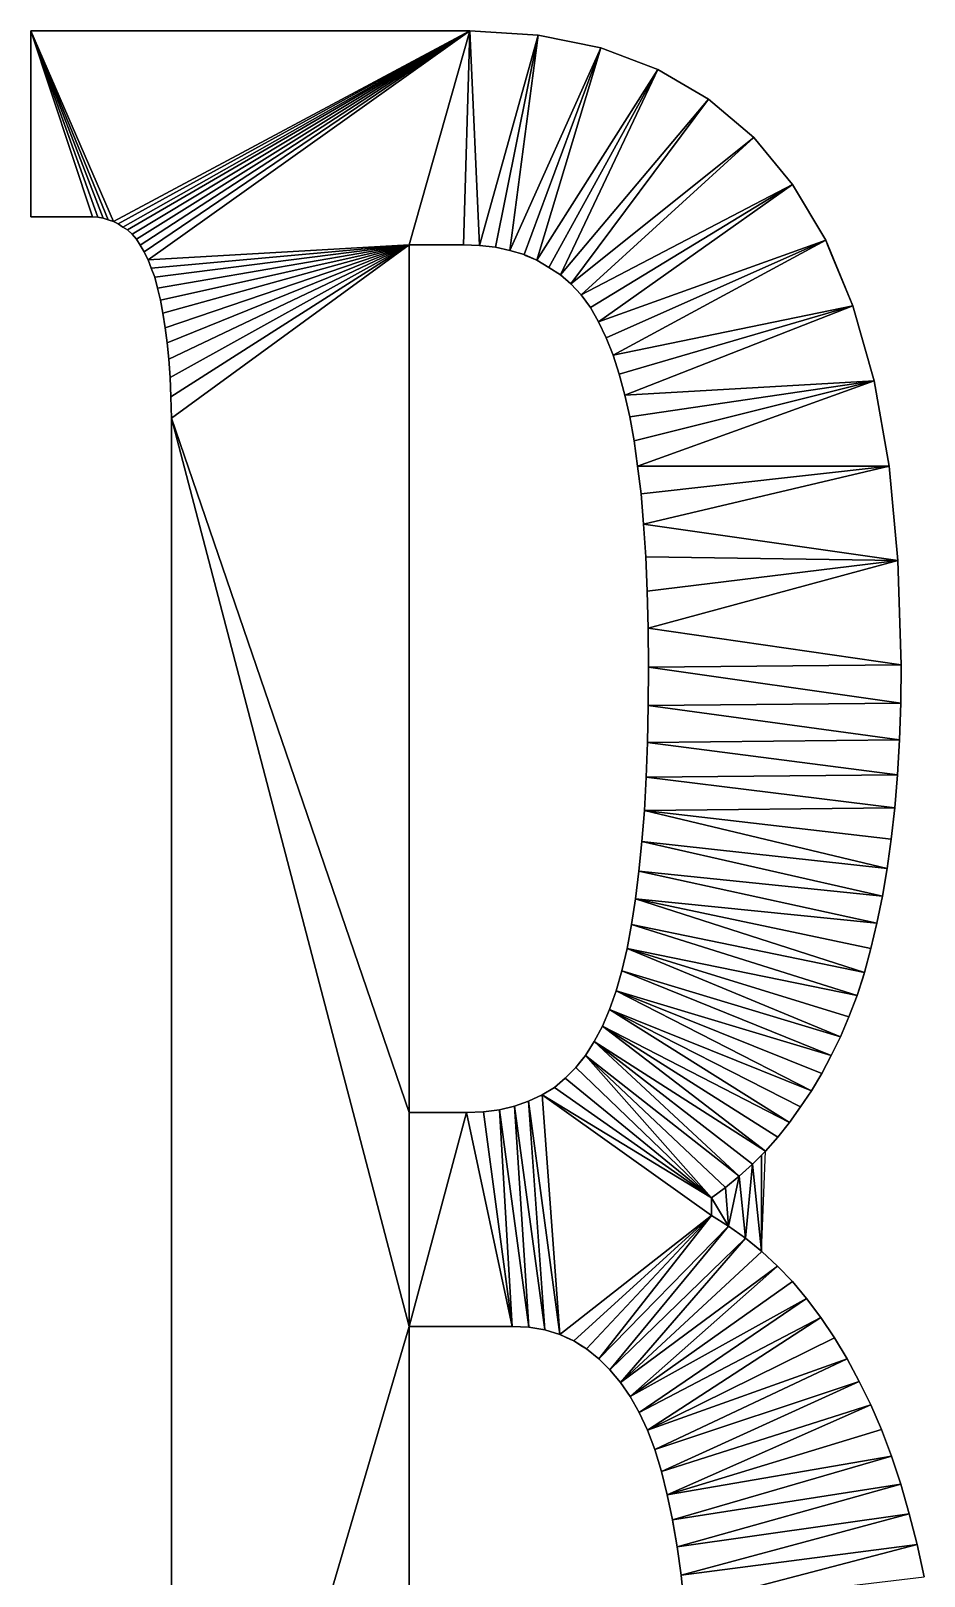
# Model space of a CAD drawing. Header units: inches. Extents: x 62 to 1153, y 3 to 780.
# Drawn here: x 93.18 to 95.712, y 16.229 to 20.607 of the extents above; entities that cross this region are included whole.
import ezdxf

# ---------------------------------------------------------------- set-up
doc = ezdxf.new("R2010")
doc.units = ezdxf.units.IN
doc.header["$MEASUREMENT"] = 0
doc.layers.add('Base', color=3, linetype='Continuous')

msp = doc.modelspace()

# ---------------------------------------------------------------- linework, layer by layer
at = {"layer": 'Base'}
for points in [[(93.399, 20.0725, -43), (93.414, 20.0675, -43), (93.18, 20.6075, -43)], [(93.385, 20.0765, -43), (93.399, 20.0725, -43), (93.18, 20.6075, -43)], [(93.37, 20.0795, -43), (93.385, 20.0765, -43), (93.18, 20.6075, -43)], [(93.18, 20.0805, -43), (93.355, 20.0805, -43), (93.18, 20.6075, -43)], [(93.355, 20.0805, -43), (93.37, 20.0795, -43), (93.18, 20.6075, -43)], [(93.18, 20.6075, -43), (93.414, 20.0675, -43), (94.424, 20.6075, -43)], [(93.18, 20.6075, -44), (93.18, 20.6075, -43), (94.424, 20.6075, -44)], [(93.18, 20.6075, -44), (93.18, 20.0805, -44), (93.18, 20.0805, -43)], [(93.18, 20.6075, -44), (93.18, 20.0805, -43), (93.18, 20.6075, -43)], [(93.18, 20.6075, -43), (94.424, 20.6075, -43), (94.424, 20.6075, -44)], [(93.427, 20.0605, -43), (94.424, 20.6075, -43), (93.414, 20.0675, -43)], [(93.441, 20.0515, -43), (94.424, 20.6075, -43), (93.427, 20.0605, -43)], [(93.454, 20.0435, -43), (94.424, 20.6075, -43), (93.441, 20.0515, -43)], [(93.454, 20.0435, -43), (93.467, 20.0315, -43), (94.424, 20.6075, -43)], [(93.467, 20.0315, -43), (93.479, 20.0175, -43), (94.424, 20.6075, -43)], [(93.479, 20.0175, -43), (93.49, 20.0005, -43), (94.424, 20.6075, -43)], [(93.501, 19.9815, -43), (94.424, 20.6075, -43), (93.49, 20.0005, -43)], [(93.512, 19.9585, -43), (94.424, 20.6075, -43), (93.501, 19.9815, -43)], [(94.424, 20.6075, -43), (93.512, 19.9585, -43), (94.252, 20.0015, -43)], [(94.252, 20.0015, -43), (94.406, 20.0015, -43), (94.424, 20.6075, -43)], [(94.406, 20.0015, -43), (94.452, 19.9995, -43), (94.424, 20.6075, -43)], [(94.618, 20.5955, -43), (94.424, 20.6075, -43), (94.452, 19.9995, -43)], [(94.424, 20.6075, -44), (94.424, 20.6075, -43), (94.618, 20.5955, -43)], [(94.424, 20.6075, -44), (94.618, 20.5955, -43), (94.618, 20.5955, -44)], [(94.452, 19.9995, -43), (94.497, 19.9945, -43), (94.618, 20.5955, -43)], [(94.497, 19.9945, -43), (94.538, 19.9855, -43), (94.618, 20.5955, -43)], [(94.796, 20.5595, -43), (94.618, 20.5955, -43), (94.538, 19.9855, -43)], [(94.618, 20.5955, -44), (94.618, 20.5955, -43), (94.796, 20.5595, -43)], [(94.618, 20.5955, -44), (94.796, 20.5595, -43), (94.796, 20.5595, -44)], [(94.538, 19.9855, -43), (94.578, 19.9735, -43), (94.796, 20.5595, -43)], [(94.578, 19.9735, -43), (94.614, 19.9575, -43), (94.796, 20.5595, -43)], [(94.957, 20.4985, -43), (94.796, 20.5595, -43), (94.614, 19.9575, -43)], [(94.796, 20.5595, -44), (94.796, 20.5595, -43), (94.957, 20.4985, -43)], [(94.796, 20.5595, -44), (94.957, 20.4985, -43), (94.957, 20.4985, -44)], [(94.614, 19.9575, -43), (94.648, 19.9375, -43), (94.957, 20.4985, -43)], [(94.648, 19.9375, -43), (94.681, 19.9165, -43), (94.957, 20.4985, -43)], [(95.101, 20.4145, -43), (94.957, 20.4985, -43), (94.681, 19.9165, -43)], [(95.101, 20.4145, -44), (94.957, 20.4985, -44), (94.957, 20.4985, -43)], [(95.101, 20.4145, -44), (94.957, 20.4985, -43), (95.101, 20.4145, -43)], [(94.681, 19.9165, -43), (94.711, 19.8905, -43), (95.101, 20.4145, -43)], [(95.229, 20.3055, -43), (95.101, 20.4145, -43), (94.711, 19.8905, -43)], [(95.229, 20.3055, -44), (95.101, 20.4145, -44), (95.101, 20.4145, -43)], [(95.229, 20.3055, -44), (95.101, 20.4145, -43), (95.229, 20.3055, -43)], [(94.711, 19.8905, -43), (94.74, 19.8595, -43), (95.229, 20.3055, -43)], [(95.339, 20.1725, -43), (95.229, 20.3055, -43), (94.74, 19.8595, -43)], [(95.339, 20.1725, -44), (95.229, 20.3055, -44), (95.229, 20.3055, -43)], [(95.339, 20.1725, -44), (95.229, 20.3055, -43), (95.339, 20.1725, -43)], [(94.74, 19.8595, -43), (94.766, 19.8235, -43), (95.339, 20.1725, -43)], [(94.766, 19.8235, -43), (94.789, 19.7835, -43), (95.339, 20.1725, -43)], [(95.433, 20.0145, -43), (95.339, 20.1725, -43), (94.789, 19.7835, -43)], [(95.433, 20.0145, -44), (95.339, 20.1725, -44), (95.339, 20.1725, -43)], [(95.433, 20.0145, -44), (95.339, 20.1725, -43), (95.433, 20.0145, -43)], [(93.18, 20.0805, -44), (93.355, 20.0805, -44), (93.355, 20.0805, -43)], [(93.18, 20.0805, -44), (93.355, 20.0805, -43), (93.18, 20.0805, -43)], [(93.355, 20.0805, -44), (93.37, 20.0795, -44), (93.37, 20.0795, -43)], [(93.355, 20.0805, -44), (93.37, 20.0795, -43), (93.355, 20.0805, -43)], [(93.37, 20.0795, -44), (93.385, 20.0765, -44), (93.385, 20.0765, -43)], [(93.37, 20.0795, -44), (93.385, 20.0765, -43), (93.37, 20.0795, -43)], [(93.385, 20.0765, -44), (93.399, 20.0725, -44), (93.399, 20.0725, -43)], [(93.385, 20.0765, -44), (93.399, 20.0725, -43), (93.385, 20.0765, -43)], [(93.399, 20.0725, -44), (93.414, 20.0675, -44), (93.414, 20.0675, -43)], [(93.399, 20.0725, -44), (93.414, 20.0675, -43), (93.399, 20.0725, -43)], [(93.414, 20.0675, -44), (93.427, 20.0605, -44), (93.427, 20.0605, -43)], [(93.414, 20.0675, -44), (93.427, 20.0605, -43), (93.414, 20.0675, -43)], [(93.427, 20.0605, -44), (93.441, 20.0515, -44), (93.441, 20.0515, -43)], [(93.427, 20.0605, -44), (93.441, 20.0515, -43), (93.427, 20.0605, -43)], [(93.441, 20.0515, -44), (93.454, 20.0435, -44), (93.454, 20.0435, -43)], [(93.441, 20.0515, -44), (93.454, 20.0435, -43), (93.441, 20.0515, -43)], [(93.467, 20.0315, -43), (93.454, 20.0435, -43), (93.4553, 20.0423, -44)], [(93.454, 20.0435, -44), (93.4553, 20.0423, -44), (93.454, 20.0435, -43)], [(93.4553, 20.0423, -44), (93.467, 20.0315, -44), (93.467, 20.0315, -43)], [(93.467, 20.0315, -44), (93.479, 20.0175, -44), (93.479, 20.0175, -43)], [(93.467, 20.0315, -44), (93.479, 20.0175, -43), (93.467, 20.0315, -43)], [(93.479, 20.0175, -44), (93.49, 20.0005, -44), (93.49, 20.0005, -43)], [(93.479, 20.0175, -44), (93.49, 20.0005, -43), (93.479, 20.0175, -43)], [(94.789, 19.7835, -43), (94.811, 19.7375, -43), (95.433, 20.0145, -43)], [(94.811, 19.7375, -43), (94.831, 19.6885, -43), (95.433, 20.0145, -43)], [(95.51, 19.8285, -43), (95.433, 20.0145, -43), (94.831, 19.6885, -43)], [(95.4508, 19.9715, -44), (95.4384, 20.0015, -44), (95.433, 20.0145, -43)], [(95.4508, 19.9715, -44), (95.433, 20.0145, -43), (95.51, 19.8285, -43)], [(95.433, 20.0145, -43), (95.4384, 20.0015, -44), (95.433, 20.0145, -44)], [(93.49, 20.0005, -44), (93.501, 19.9815, -44), (93.501, 19.9815, -43)], [(93.49, 20.0005, -44), (93.501, 19.9815, -43), (93.49, 20.0005, -43)], [(93.512, 19.9585, -43), (93.501, 19.9815, -43), (93.5058, 19.9715, -44)], [(93.501, 19.9815, -44), (93.5058, 19.9715, -44), (93.501, 19.9815, -43)], [(93.5058, 19.9715, -44), (93.512, 19.9585, -44), (93.512, 19.9585, -43)], [(93.521, 19.9355, -43), (94.252, 20.0015, -43), (93.512, 19.9585, -43)], [(93.531, 19.9095, -43), (94.252, 20.0015, -43), (93.521, 19.9355, -43)], [(93.539, 19.8785, -43), (94.252, 20.0015, -43), (93.531, 19.9095, -43)], [(93.547, 19.8445, -43), (94.252, 20.0015, -43), (93.539, 19.8785, -43)], [(93.547, 19.8445, -43), (93.554, 19.8075, -43), (94.252, 20.0015, -43)], [(93.561, 19.7665, -43), (94.252, 20.0015, -43), (93.554, 19.8075, -43)], [(93.561, 19.7665, -43), (93.566, 19.7235, -43), (94.252, 20.0015, -43)], [(93.566, 19.7235, -43), (93.571, 19.6775, -43), (94.252, 20.0015, -43)], [(93.571, 19.6775, -43), (93.575, 19.6255, -43), (94.252, 20.0015, -43)], [(93.577, 19.5705, -43), (94.252, 20.0015, -43), (93.575, 19.6255, -43)], [(94.252, 20.0015, -43), (93.577, 19.5705, -43), (93.579, 19.5105, -43)], [(94.252, 17.5425, -43), (94.252, 20.0015, -43), (93.579, 19.5105, -43)], [(94.252, 20.0015, -43), (94.252, 17.5425, -44), (94.252, 20.0015, -44)], [(94.252, 20.0015, -43), (94.252, 17.5425, -43), (94.252, 17.5425, -44)], [(94.252, 20.0015, -43), (94.252, 20.0015, -44), (94.406, 20.0015, -44)], [(94.252, 20.0015, -43), (94.406, 20.0015, -44), (94.406, 20.0015, -43)], [(94.406, 20.0015, -44), (94.452, 19.9995, -44), (94.452, 19.9995, -43)], [(94.406, 20.0015, -44), (94.452, 19.9995, -43), (94.406, 20.0015, -43)], [(94.452, 19.9995, -44), (94.497, 19.9945, -44), (94.497, 19.9945, -43)], [(94.452, 19.9995, -44), (94.497, 19.9945, -43), (94.452, 19.9995, -43)], [(94.497, 19.9945, -44), (94.538, 19.9855, -44), (94.538, 19.9855, -43)], [(94.497, 19.9945, -44), (94.538, 19.9855, -43), (94.497, 19.9945, -43)], [(94.538, 19.9855, -44), (94.578, 19.9735, -44), (94.578, 19.9735, -43)], [(94.538, 19.9855, -44), (94.578, 19.9735, -43), (94.538, 19.9855, -43)], [(94.614, 19.9575, -43), (94.578, 19.9735, -43), (94.5825, 19.9715, -44)], [(94.578, 19.9735, -44), (94.5825, 19.9715, -44), (94.578, 19.9735, -43)], [(94.5825, 19.9715, -44), (94.614, 19.9575, -44), (94.614, 19.9575, -43)], [(95.51, 19.8285, -43), (95.51, 19.8285, -44), (95.4508, 19.9715, -44)], [(93.512, 19.9585, -44), (93.521, 19.9355, -44), (93.521, 19.9355, -43)], [(93.512, 19.9585, -44), (93.521, 19.9355, -43), (93.512, 19.9585, -43)], [(93.521, 19.9355, -44), (93.531, 19.9095, -44), (93.531, 19.9095, -43)], [(93.521, 19.9355, -44), (93.531, 19.9095, -43), (93.521, 19.9355, -43)], [(94.614, 19.9575, -44), (94.648, 19.9375, -44), (94.648, 19.9375, -43)], [(94.614, 19.9575, -44), (94.648, 19.9375, -43), (94.614, 19.9575, -43)], [(94.648, 19.9375, -44), (94.681, 19.9165, -44), (94.681, 19.9165, -43)], [(94.648, 19.9375, -44), (94.681, 19.9165, -43), (94.648, 19.9375, -43)], [(93.531, 19.9095, -44), (93.539, 19.8785, -44), (93.539, 19.8785, -43)], [(93.531, 19.9095, -44), (93.539, 19.8785, -43), (93.531, 19.9095, -43)], [(93.539, 19.8785, -44), (93.547, 19.8445, -44), (93.547, 19.8445, -43)], [(93.539, 19.8785, -44), (93.547, 19.8445, -43), (93.539, 19.8785, -43)], [(94.681, 19.9165, -44), (94.711, 19.8905, -44), (94.711, 19.8905, -43)], [(94.681, 19.9165, -44), (94.711, 19.8905, -43), (94.681, 19.9165, -43)], [(94.711, 19.8905, -44), (94.739, 19.8605, -44), (94.711, 19.8905, -43)], [(94.739, 19.8605, -44), (94.74, 19.8595, -43), (94.711, 19.8905, -43)], [(93.547, 19.8445, -44), (93.554, 19.8075, -44), (93.554, 19.8075, -43)], [(93.547, 19.8445, -44), (93.554, 19.8075, -43), (93.547, 19.8445, -43)], [(94.739, 19.8605, -44), (94.74, 19.8595, -44), (94.74, 19.8595, -43)], [(94.74, 19.8595, -44), (94.766, 19.8235, -44), (94.766, 19.8235, -43)], [(94.74, 19.8595, -44), (94.766, 19.8235, -43), (94.74, 19.8595, -43)], [(93.554, 19.8075, -44), (93.561, 19.7665, -44), (93.561, 19.7665, -43)], [(93.554, 19.8075, -44), (93.561, 19.7665, -43), (93.554, 19.8075, -43)], [(94.766, 19.8235, -44), (94.789, 19.7835, -44), (94.789, 19.7835, -43)], [(94.766, 19.8235, -44), (94.789, 19.7835, -43), (94.766, 19.8235, -43)], [(94.831, 19.6885, -43), (94.848, 19.6345, -43), (95.51, 19.8285, -43)], [(94.848, 19.6345, -43), (94.864, 19.5755, -43), (95.51, 19.8285, -43)], [(95.57, 19.6155, -43), (95.51, 19.8285, -43), (94.864, 19.5755, -43)], [(95.51, 19.8285, -44), (95.51, 19.8285, -43), (95.57, 19.6155, -43)], [(95.51, 19.8285, -44), (95.57, 19.6155, -43), (95.57, 19.6155, -44)], [(93.561, 19.7665, -44), (93.566, 19.7235, -44), (93.566, 19.7235, -43)], [(93.561, 19.7665, -44), (93.566, 19.7235, -43), (93.561, 19.7665, -43)], [(94.789, 19.7835, -44), (94.811, 19.7375, -44), (94.811, 19.7375, -43)], [(94.789, 19.7835, -44), (94.811, 19.7375, -43), (94.789, 19.7835, -43)], [(93.566, 19.7235, -44), (93.571, 19.6775, -44), (93.571, 19.6775, -43)], [(93.566, 19.7235, -44), (93.571, 19.6775, -43), (93.566, 19.7235, -43)], [(94.811, 19.7375, -44), (94.831, 19.6885, -44), (94.831, 19.6885, -43)], [(94.811, 19.7375, -44), (94.831, 19.6885, -43), (94.811, 19.7375, -43)], [(93.571, 19.6775, -44), (93.575, 19.6255, -44), (93.575, 19.6255, -43)], [(93.571, 19.6775, -44), (93.575, 19.6255, -43), (93.571, 19.6775, -43)], [(94.831, 19.6885, -44), (94.848, 19.6345, -44), (94.848, 19.6345, -43)], [(94.831, 19.6885, -44), (94.848, 19.6345, -43), (94.831, 19.6885, -43)], [(93.575, 19.6255, -44), (93.577, 19.5705, -44), (93.577, 19.5705, -43)], [(93.575, 19.6255, -44), (93.577, 19.5705, -43), (93.575, 19.6255, -43)], [(94.848, 19.6345, -44), (94.864, 19.5755, -44), (94.864, 19.5755, -43)], [(94.848, 19.6345, -44), (94.864, 19.5755, -43), (94.848, 19.6345, -43)], [(94.864, 19.5755, -43), (94.878, 19.5135, -43), (95.57, 19.6155, -43)], [(94.864, 19.5755, -44), (94.878, 19.5135, -44), (94.878, 19.5135, -43)], [(94.864, 19.5755, -44), (94.878, 19.5135, -43), (94.864, 19.5755, -43)], [(94.878, 19.5135, -43), (94.89, 19.4455, -43), (95.57, 19.6155, -43)], [(94.89, 19.4455, -43), (94.9, 19.3745, -43), (95.57, 19.6155, -43)], [(95.613, 19.3745, -43), (95.57, 19.6155, -43), (94.9, 19.3745, -43)], [(95.57, 19.6155, -44), (95.57, 19.6155, -43), (95.613, 19.3745, -43)], [(95.57, 19.6155, -44), (95.613, 19.3745, -43), (95.613, 19.3745, -44)], [(93.577, 19.5705, -44), (93.579, 19.5105, -44), (93.579, 19.5105, -43)], [(93.577, 19.5705, -44), (93.579, 19.5105, -43), (93.577, 19.5705, -43)], [(93.579, 14.6445, -43), (93.579, 19.5105, -43), (93.579, 19.5105, -44)], [(93.579, 19.5105, -44), (93.579, 14.6445, -44), (93.579, 14.6445, -43)], [(93.579, 14.6445, -43), (94.252, 16.9365, -43), (93.579, 19.5105, -43)], [(94.252, 17.5425, -43), (93.579, 19.5105, -43), (94.252, 16.9365, -43)], [(94.878, 19.5135, -44), (94.89, 19.4455, -44), (94.89, 19.4455, -43)], [(94.878, 19.5135, -44), (94.89, 19.4455, -43), (94.878, 19.5135, -43)], [(94.89, 19.4455, -44), (94.9, 19.3745, -44), (94.9, 19.3745, -43)], [(94.89, 19.4455, -44), (94.9, 19.3745, -43), (94.89, 19.4455, -43)], [(94.9, 19.3745, -44), (94.91, 19.2955, -44), (94.91, 19.2955, -43)], [(94.9, 19.3745, -44), (94.91, 19.2955, -43), (94.9, 19.3745, -43)], [(94.9, 19.3745, -43), (94.91, 19.2955, -43), (95.613, 19.3745, -43)], [(94.91, 19.2955, -43), (94.917, 19.2095, -43), (95.613, 19.3745, -43)], [(95.638, 19.1065, -43), (95.613, 19.3745, -43), (94.917, 19.2095, -43)], [(95.613, 19.3745, -44), (95.613, 19.3745, -43), (95.638, 19.1065, -43)], [(95.613, 19.3745, -44), (95.638, 19.1065, -43), (95.638, 19.1065, -44)], [(94.91, 19.2955, -44), (94.917, 19.2095, -44), (94.917, 19.2095, -43)], [(94.91, 19.2955, -44), (94.917, 19.2095, -43), (94.91, 19.2955, -43)], [(94.917, 19.2095, -44), (94.923, 19.1175, -44), (94.923, 19.1175, -43)], [(94.917, 19.2095, -44), (94.923, 19.1175, -43), (94.917, 19.2095, -43)], [(94.917, 19.2095, -43), (94.923, 19.1175, -43), (95.638, 19.1065, -43)], [(94.923, 19.1175, -44), (94.927, 19.0195, -44), (94.927, 19.0195, -43)], [(94.923, 19.1175, -44), (94.927, 19.0195, -43), (94.923, 19.1175, -43)], [(94.927, 19.0195, -43), (95.638, 19.1065, -43), (94.923, 19.1175, -43)], [(94.927, 19.0195, -43), (94.93, 18.9155, -43), (95.638, 19.1065, -43)], [(95.638, 19.1065, -43), (94.93, 18.9155, -43), (95.647, 18.8115, -43)], [(95.647, 18.8115, -44), (95.638, 19.1065, -44), (95.647, 18.8115, -43)], [(95.638, 19.1065, -43), (95.647, 18.8115, -43), (95.638, 19.1065, -44)], [(94.93, 18.9155, -43), (94.927, 19.0195, -43), (94.93, 18.9155, -44)], [(94.927, 19.0195, -44), (94.93, 18.9155, -44), (94.927, 19.0195, -43)], [(94.93, 18.9155, -44), (94.931, 18.8045, -44), (94.931, 18.8045, -43)], [(94.93, 18.9155, -44), (94.931, 18.8045, -43), (94.93, 18.9155, -43)], [(94.93, 18.9155, -43), (94.931, 18.8045, -43), (95.647, 18.8115, -43)], [(94.931, 18.8045, -44), (94.93, 18.6955, -44), (94.93, 18.6955, -43)], [(94.931, 18.8045, -44), (94.93, 18.6955, -43), (94.931, 18.8045, -43)], [(94.931, 18.8045, -43), (94.93, 18.6955, -43), (95.646, 18.7025, -43)], [(95.646, 18.7025, -43), (95.647, 18.8115, -43), (94.931, 18.8045, -43)], [(95.647, 18.8115, -44), (95.647, 18.8115, -43), (95.646, 18.7025, -43)], [(95.647, 18.8115, -44), (95.646, 18.7025, -43), (95.646, 18.7025, -44)], [(95.642, 18.5985, -43), (95.646, 18.7025, -43), (94.93, 18.6955, -43)], [(95.646, 18.7025, -44), (95.646, 18.7025, -43), (95.642, 18.5985, -43)], [(95.646, 18.7025, -44), (95.642, 18.5985, -43), (95.642, 18.5985, -44)], [(94.93, 18.6955, -44), (94.928, 18.5915, -44), (94.928, 18.5915, -43)], [(94.93, 18.6955, -44), (94.928, 18.5915, -43), (94.93, 18.6955, -43)], [(94.93, 18.6955, -43), (94.928, 18.5915, -43), (95.642, 18.5985, -43)], [(94.928, 18.5915, -44), (94.924, 18.4925, -44), (94.924, 18.4925, -43)], [(94.928, 18.5915, -44), (94.924, 18.4925, -43), (94.928, 18.5915, -43)], [(94.928, 18.5915, -43), (94.924, 18.4925, -43), (95.637, 18.4995, -43)], [(95.637, 18.4995, -43), (95.642, 18.5985, -43), (94.928, 18.5915, -43)], [(95.642, 18.5985, -44), (95.642, 18.5985, -43), (95.637, 18.4995, -43)], [(95.642, 18.5985, -44), (95.637, 18.4995, -43), (95.637, 18.4995, -44)], [(94.924, 18.4925, -44), (94.919, 18.3985, -44), (94.919, 18.3985, -43)], [(94.924, 18.4925, -44), (94.919, 18.3985, -43), (94.924, 18.4925, -43)], [(94.924, 18.4925, -43), (94.919, 18.3985, -43), (95.629, 18.4055, -43)], [(95.629, 18.4055, -43), (95.637, 18.4995, -43), (94.924, 18.4925, -43)], [(95.637, 18.4995, -44), (95.637, 18.4995, -43), (95.629, 18.4055, -43)], [(95.637, 18.4995, -44), (95.629, 18.4055, -43), (95.629, 18.4055, -44)], [(94.919, 18.3985, -44), (94.912, 18.3105, -44), (94.912, 18.3105, -43)], [(94.919, 18.3985, -44), (94.912, 18.3105, -43), (94.919, 18.3985, -43)], [(94.919, 18.3985, -43), (94.912, 18.3105, -43), (95.607, 18.2345, -43)], [(95.619, 18.3175, -43), (95.629, 18.4055, -43), (94.919, 18.3985, -43)], [(95.607, 18.2345, -43), (95.619, 18.3175, -43), (94.919, 18.3985, -43)], [(95.629, 18.4055, -44), (95.629, 18.4055, -43), (95.619, 18.3175, -43)], [(95.629, 18.4055, -44), (95.619, 18.3175, -43), (95.619, 18.3175, -44)], [(94.912, 18.3105, -44), (94.903, 18.2265, -44), (94.903, 18.2265, -43)], [(94.912, 18.3105, -44), (94.903, 18.2265, -43), (94.912, 18.3105, -43)], [(94.912, 18.3105, -43), (94.903, 18.2265, -43), (95.594, 18.1555, -43)], [(95.594, 18.1555, -43), (95.607, 18.2345, -43), (94.912, 18.3105, -43)], [(95.619, 18.3175, -44), (95.619, 18.3175, -43), (95.607, 18.2345, -43)], [(95.619, 18.3175, -44), (95.607, 18.2345, -43), (95.607, 18.2345, -44)], [(94.903, 18.2265, -44), (94.894, 18.1485, -44), (94.894, 18.1485, -43)], [(94.903, 18.2265, -44), (94.894, 18.1485, -43), (94.903, 18.2265, -43)], [(94.903, 18.2265, -43), (94.894, 18.1485, -43), (95.578, 18.0795, -43)], [(95.578, 18.0795, -43), (95.594, 18.1555, -43), (94.903, 18.2265, -43)], [(95.607, 18.2345, -44), (95.607, 18.2345, -43), (95.594, 18.1555, -43)], [(95.607, 18.2345, -44), (95.594, 18.1555, -43), (95.594, 18.1555, -44)], [(94.894, 18.1485, -44), (94.883, 18.0755, -44), (94.883, 18.0755, -43)], [(94.894, 18.1485, -44), (94.883, 18.0755, -43), (94.894, 18.1485, -43)], [(94.894, 18.1485, -43), (94.883, 18.0755, -43), (95.543, 17.9395, -43)], [(95.561, 18.0075, -43), (95.578, 18.0795, -43), (94.894, 18.1485, -43)], [(95.543, 17.9395, -43), (95.561, 18.0075, -43), (94.894, 18.1485, -43)], [(95.594, 18.1555, -44), (95.594, 18.1555, -43), (95.578, 18.0795, -43)], [(95.594, 18.1555, -44), (95.578, 18.0795, -43), (95.578, 18.0795, -44)], [(94.883, 18.0755, -44), (94.87, 18.0075, -44), (94.87, 18.0075, -43)], [(94.883, 18.0755, -44), (94.87, 18.0075, -43), (94.883, 18.0755, -43)], [(94.883, 18.0755, -43), (94.87, 18.0075, -43), (95.522, 17.8745, -43)], [(95.522, 17.8745, -43), (95.543, 17.9395, -43), (94.883, 18.0755, -43)], [(95.578, 18.0795, -44), (95.578, 18.0795, -43), (95.561, 18.0075, -43)], [(95.578, 18.0795, -44), (95.561, 18.0075, -43), (95.561, 18.0075, -44)], [(94.87, 18.0075, -44), (94.855, 17.9445, -44), (94.855, 17.9445, -43)], [(94.87, 18.0075, -44), (94.855, 17.9445, -43), (94.87, 18.0075, -43)], [(94.87, 18.0075, -43), (94.855, 17.9445, -43), (95.475, 17.7575, -43)], [(95.475, 17.7575, -43), (95.499, 17.8135, -43), (94.87, 18.0075, -43)], [(95.499, 17.8135, -43), (95.522, 17.8745, -43), (94.87, 18.0075, -43)], [(95.561, 18.0075, -44), (95.561, 18.0075, -43), (95.543, 17.9395, -43)], [(95.561, 18.0075, -44), (95.543, 17.9395, -43), (95.543, 17.9395, -44)], [(94.855, 17.9445, -44), (94.839, 17.8875, -43), (94.855, 17.9445, -43)], [(94.855, 17.9445, -44), (94.839, 17.8875, -44), (94.839, 17.8875, -43)], [(94.855, 17.9445, -43), (94.839, 17.8875, -43), (95.449, 17.7045, -43)], [(95.449, 17.7045, -43), (95.475, 17.7575, -43), (94.855, 17.9445, -43)], [(95.543, 17.9395, -43), (95.522, 17.8745, -43), (95.5379, 17.9235, -44)], [(95.522, 17.8745, -44), (95.5379, 17.9235, -44), (95.522, 17.8745, -43)], [(95.543, 17.9395, -44), (95.543, 17.9395, -43), (95.5379, 17.9235, -44)], [(94.839, 17.8875, -44), (94.82, 17.8345, -44), (94.82, 17.8345, -43)], [(94.839, 17.8875, -44), (94.82, 17.8345, -43), (94.839, 17.8875, -43)], [(94.839, 17.8875, -43), (94.82, 17.8345, -43), (95.393, 17.6045, -43)], [(95.393, 17.6045, -43), (95.422, 17.6535, -43), (94.839, 17.8875, -43)], [(95.422, 17.6535, -43), (95.449, 17.7045, -43), (94.839, 17.8875, -43)], [(95.522, 17.8745, -44), (95.522, 17.8745, -43), (95.499, 17.8135, -43)], [(95.522, 17.8745, -44), (95.499, 17.8135, -43), (95.499, 17.8135, -44)], [(94.82, 17.8345, -44), (94.8, 17.7875, -44), (94.8, 17.7875, -43)], [(94.82, 17.8345, -44), (94.8, 17.7875, -43), (94.82, 17.8345, -43)], [(94.82, 17.8345, -43), (94.8, 17.7875, -43), (95.33, 17.5145, -43)], [(95.33, 17.5145, -43), (95.362, 17.5585, -43), (94.82, 17.8345, -43)], [(95.362, 17.5585, -43), (95.393, 17.6045, -43), (94.82, 17.8345, -43)], [(94.8, 17.7875, -44), (94.777, 17.7435, -44), (94.777, 17.7435, -43)], [(94.8, 17.7875, -44), (94.777, 17.7435, -43), (94.8, 17.7875, -43)], [(94.8, 17.7875, -43), (94.777, 17.7435, -43), (95.262, 17.4335, -43)], [(95.297, 17.4725, -43), (95.33, 17.5145, -43), (94.8, 17.7875, -43)], [(95.262, 17.4335, -43), (95.297, 17.4725, -43), (94.8, 17.7875, -43)], [(95.499, 17.8135, -44), (95.499, 17.8135, -43), (95.475, 17.7575, -43)], [(95.499, 17.8135, -44), (95.475, 17.7575, -43), (95.475, 17.7575, -44)], [(94.777, 17.7435, -44), (94.752, 17.7045, -44), (94.752, 17.7045, -43)], [(94.777, 17.7435, -44), (94.752, 17.7045, -43), (94.777, 17.7435, -43)], [(94.777, 17.7435, -43), (94.752, 17.7045, -43), (95.188, 17.3625, -43)], [(95.188, 17.3625, -43), (95.226, 17.3965, -43), (94.777, 17.7435, -43)], [(95.226, 17.3965, -43), (95.262, 17.4335, -43), (94.777, 17.7435, -43)], [(95.475, 17.7575, -44), (95.475, 17.7575, -43), (95.449, 17.7045, -43)], [(95.475, 17.7575, -44), (95.449, 17.7045, -43), (95.449, 17.7045, -44)], [(94.725, 17.6705, -43), (94.752, 17.7045, -43), (94.739, 17.6881, -44)], [(94.752, 17.7045, -43), (94.725, 17.6705, -43), (95.109, 17.3005, -43)], [(94.752, 17.7045, -44), (94.739, 17.6881, -44), (94.752, 17.7045, -43)], [(95.109, 17.3005, -43), (95.149, 17.3305, -43), (94.752, 17.7045, -43)], [(95.149, 17.3305, -43), (95.188, 17.3625, -43), (94.752, 17.7045, -43)], [(95.449, 17.7045, -44), (95.449, 17.7045, -43), (95.422, 17.6535, -43)], [(95.449, 17.7045, -44), (95.422, 17.6535, -43), (95.422, 17.6535, -44)], [(94.725, 17.6705, -44), (94.695, 17.6395, -44), (94.695, 17.6395, -43)], [(94.725, 17.6705, -44), (94.695, 17.6395, -43), (94.725, 17.6705, -43)], [(94.695, 17.6395, -43), (95.109, 17.3005, -43), (94.725, 17.6705, -43)], [(94.739, 17.6881, -44), (94.725, 17.6705, -44), (94.725, 17.6705, -43)], [(95.422, 17.6535, -44), (95.422, 17.6535, -43), (95.393, 17.6045, -43)], [(95.422, 17.6535, -44), (95.393, 17.6045, -43), (95.393, 17.6045, -44)], [(94.629, 17.5925, -44), (94.629, 17.5925, -43), (94.664, 17.6135, -43)], [(94.629, 17.5925, -44), (94.664, 17.6135, -43), (94.664, 17.6135, -44)], [(94.664, 17.6135, -43), (94.629, 17.5925, -43), (95.109, 17.3005, -43)], [(94.664, 17.6135, -44), (94.664, 17.6135, -43), (94.695, 17.6395, -43)], [(94.664, 17.6135, -44), (94.695, 17.6395, -43), (94.695, 17.6395, -44)], [(94.664, 17.6135, -43), (95.109, 17.3005, -43), (94.695, 17.6395, -43)], [(95.393, 17.6045, -44), (95.393, 17.6045, -43), (95.362, 17.5585, -43)], [(95.393, 17.6045, -44), (95.362, 17.5585, -43), (95.362, 17.5585, -44)], [(94.508, 17.5505, -44), (94.508, 17.5505, -43), (94.551, 17.5605, -43)], [(94.508, 17.5505, -44), (94.551, 17.5605, -43), (94.551, 17.5605, -44)], [(94.551, 17.5605, -43), (94.508, 17.5505, -43), (94.592, 16.9345, -43)], [(94.551, 17.5605, -44), (94.551, 17.5605, -43), (94.591, 17.5745, -43)], [(94.551, 17.5605, -44), (94.591, 17.5745, -43), (94.591, 17.5745, -44)], [(94.591, 17.5745, -43), (94.551, 17.5605, -43), (94.637, 16.9265, -43)], [(94.592, 16.9345, -43), (94.637, 16.9265, -43), (94.551, 17.5605, -43)], [(94.591, 17.5745, -44), (94.591, 17.5745, -43), (94.629, 17.5925, -43)], [(94.591, 17.5745, -44), (94.629, 17.5925, -43), (94.629, 17.5925, -44)], [(94.629, 17.5925, -43), (94.591, 17.5745, -43), (94.679, 16.9135, -43)], [(94.637, 16.9265, -43), (94.679, 16.9135, -43), (94.591, 17.5745, -43)], [(94.679, 16.9135, -43), (95.109, 17.2505, -43), (94.629, 17.5925, -43)], [(95.109, 17.2505, -43), (95.109, 17.3005, -43), (94.629, 17.5925, -43)], [(95.362, 17.5585, -44), (95.362, 17.5585, -43), (95.33, 17.5145, -43)], [(95.362, 17.5585, -44), (95.33, 17.5145, -43), (95.33, 17.5145, -44)], [(94.252, 17.5425, -44), (94.252, 17.5425, -43), (94.415, 17.5425, -43)], [(94.252, 17.5425, -44), (94.415, 17.5425, -43), (94.415, 17.5425, -44)], [(94.415, 17.5425, -43), (94.252, 17.5425, -43), (94.252, 16.9365, -43)], [(94.252, 16.9365, -43), (94.544, 16.9365, -43), (94.415, 17.5425, -43)], [(94.415, 17.5425, -44), (94.415, 17.5425, -43), (94.463, 17.5445, -43)], [(94.415, 17.5425, -44), (94.463, 17.5445, -43), (94.463, 17.5445, -44)], [(94.463, 17.5445, -43), (94.415, 17.5425, -43), (94.544, 16.9365, -43)], [(94.463, 17.5445, -44), (94.463, 17.5445, -43), (94.508, 17.5505, -43)], [(94.463, 17.5445, -44), (94.508, 17.5505, -43), (94.508, 17.5505, -44)], [(94.508, 17.5505, -43), (94.463, 17.5445, -43), (94.544, 16.9365, -43)], [(94.544, 16.9365, -43), (94.592, 16.9345, -43), (94.508, 17.5505, -43)], [(95.33, 17.5145, -44), (95.33, 17.5145, -43), (95.297, 17.4725, -43)], [(95.33, 17.5145, -44), (95.297, 17.4725, -43), (95.297, 17.4725, -44)], [(95.297, 17.4725, -44), (95.297, 17.4725, -43), (95.262, 17.4335, -43)], [(95.297, 17.4725, -44), (95.262, 17.4335, -43), (95.262, 17.4335, -44)], [(95.226, 17.3965, -43), (95.251, 17.4222, -44), (95.262, 17.4335, -43)], [(95.262, 17.4335, -44), (95.262, 17.4335, -43), (95.251, 17.4222, -44)], [(95.262, 17.4335, -44), (95.251, 17.4222, -44), (95.251, 17.1493, -44)], [(95.188, 17.3625, -44), (95.226, 17.3965, -44), (95.226, 17.3965, -43)], [(95.188, 17.3625, -44), (95.226, 17.3965, -43), (95.188, 17.3625, -43)], [(95.188, 17.3625, -44), (95.206, 17.1865, -44), (95.226, 17.3965, -44)], [(95.206, 17.1865, -44), (95.251, 17.1493, -44), (95.226, 17.3965, -44)], [(95.226, 17.3965, -43), (95.226, 17.3965, -44), (95.251, 17.4222, -44)], [(95.251, 17.4222, -44), (95.226, 17.3965, -44), (95.251, 17.1493, -44)], [(95.149, 17.3305, -44), (95.188, 17.3625, -44), (95.188, 17.3625, -43)], [(95.149, 17.3305, -44), (95.188, 17.3625, -43), (95.149, 17.3305, -43)], [(95.149, 17.3305, -44), (95.158, 17.2205, -44), (95.188, 17.3625, -44)], [(95.206, 17.1865, -44), (95.188, 17.3625, -44), (95.158, 17.2205, -44)], [(95.109, 17.3005, -44), (95.149, 17.3305, -44), (95.149, 17.3305, -43)], [(95.109, 17.3005, -44), (95.149, 17.3305, -43), (95.109, 17.3005, -43)], [(95.109, 17.3005, -44), (95.158, 17.2205, -44), (95.149, 17.3305, -44)], [(95.109, 17.3005, -43), (95.109, 17.2505, -44), (95.109, 17.3005, -44)], [(95.109, 17.3005, -43), (95.109, 17.2505, -43), (95.109, 17.2505, -44)], [(95.109, 17.3005, -44), (95.109, 17.2505, -44), (95.158, 17.2205, -44)], [(94.719, 16.8955, -43), (95.109, 17.2505, -43), (94.679, 16.9135, -43)], [(94.719, 16.8955, -43), (94.755, 16.8725, -43), (95.109, 17.2505, -43)], [(94.755, 16.8725, -43), (94.79, 16.8445, -43), (95.109, 17.2505, -43)], [(95.158, 17.2205, -43), (95.109, 17.2505, -43), (94.79, 16.8445, -43)], [(94.79, 16.8445, -43), (94.821, 16.8135, -43), (95.158, 17.2205, -43)], [(95.206, 17.1865, -43), (95.158, 17.2205, -43), (94.821, 16.8135, -43)], [(95.109, 17.2505, -44), (95.109, 17.2505, -43), (95.158, 17.2205, -43)], [(95.109, 17.2505, -44), (95.158, 17.2205, -43), (95.158, 17.2205, -44)], [(95.158, 17.2205, -44), (95.158, 17.2205, -43), (95.206, 17.1865, -43)], [(95.158, 17.2205, -44), (95.206, 17.1865, -43), (95.206, 17.1865, -44)], [(94.821, 16.8135, -43), (94.851, 16.7775, -43), (95.206, 17.1865, -43)], [(95.206, 17.1865, -43), (94.851, 16.7775, -43), (95.252, 17.1485, -43)], [(95.206, 17.1865, -44), (95.206, 17.1865, -43), (95.251, 17.1493, -44)], [(95.206, 17.1865, -43), (95.252, 17.1485, -43), (95.251, 17.1493, -44)], [(95.252, 17.1485, -43), (94.851, 16.7775, -43), (95.296, 17.1075, -43)], [(95.252, 17.1485, -44), (95.251, 17.1493, -44), (95.252, 17.1485, -43)], [(95.252, 17.1485, -44), (95.252, 17.1485, -43), (95.296, 17.1075, -43)], [(95.252, 17.1485, -44), (95.296, 17.1075, -43), (95.296, 17.1075, -44)], [(94.879, 16.7375, -43), (95.296, 17.1075, -43), (94.851, 16.7775, -43)], [(95.296, 17.1075, -43), (94.879, 16.7375, -43), (95.339, 17.0635, -43)], [(95.296, 17.1075, -44), (95.296, 17.1075, -43), (95.339, 17.0635, -43)], [(95.296, 17.1075, -44), (95.339, 17.0635, -43), (95.339, 17.0635, -44)], [(95.379, 17.0155, -43), (95.339, 17.0635, -43), (94.879, 16.7375, -43)], [(95.339, 17.0635, -44), (95.339, 17.0635, -43), (95.379, 17.0155, -43)], [(95.339, 17.0635, -44), (95.379, 17.0155, -43), (95.379, 17.0155, -44)], [(94.879, 16.7375, -43), (94.904, 16.6925, -43), (95.379, 17.0155, -43)], [(95.419, 16.9615, -43), (95.379, 17.0155, -43), (94.904, 16.6925, -43)], [(95.379, 17.0155, -44), (95.379, 17.0155, -43), (95.419, 16.9615, -43)], [(95.379, 17.0155, -44), (95.419, 16.9615, -43), (95.419, 16.9615, -44)], [(94.904, 16.6925, -43), (94.928, 16.6425, -43), (95.419, 16.9615, -43)], [(95.419, 16.9615, -43), (94.928, 16.6425, -43), (95.458, 16.9045, -43)], [(95.419, 16.9615, -44), (95.419, 16.9615, -43), (95.458, 16.9045, -43)], [(95.419, 16.9615, -44), (95.458, 16.9045, -43), (95.458, 16.9045, -44)], [(94.252, 16.9365, -43), (93.579, 14.6445, -43), (94.252, 14.1495, -43)], [(94.252, 16.9365, -43), (94.252, 16.9365, -44), (94.544, 16.9365, -44)], [(94.252, 16.9365, -43), (94.544, 16.9365, -44), (94.544, 16.9365, -43)], [(94.252, 16.9365, -43), (94.252, 14.1495, -43), (94.252, 16.9365, -44)], [(94.252, 14.1495, -43), (94.252, 14.1495, -44), (94.252, 16.9365, -44)], [(94.544, 16.9365, -44), (94.592, 16.9345, -44), (94.592, 16.9345, -43)], [(94.544, 16.9365, -44), (94.592, 16.9345, -43), (94.544, 16.9365, -43)], [(94.592, 16.9345, -44), (94.637, 16.9265, -44), (94.637, 16.9265, -43)], [(94.592, 16.9345, -44), (94.637, 16.9265, -43), (94.592, 16.9345, -43)], [(94.637, 16.9265, -44), (94.679, 16.9135, -44), (94.679, 16.9135, -43)], [(94.637, 16.9265, -44), (94.679, 16.9135, -43), (94.637, 16.9265, -43)], [(94.679, 16.9135, -44), (94.7101, 16.8995, -44), (94.679, 16.9135, -43)], [(94.7101, 16.8995, -44), (94.719, 16.8955, -43), (94.679, 16.9135, -43)], [(95.458, 16.9045, -43), (94.928, 16.6425, -43), (95.494, 16.8445, -43)], [(95.458, 16.9045, -44), (95.458, 16.9045, -43), (95.461, 16.8995, -44)], [(95.458, 16.9045, -43), (95.494, 16.8445, -43), (95.461, 16.8995, -44)], [(94.7101, 16.8995, -44), (94.719, 16.8955, -44), (94.719, 16.8955, -43)], [(94.719, 16.8955, -44), (94.739, 16.8827, -44), (94.719, 16.8955, -43)], [(94.739, 16.8827, -44), (94.755, 16.8725, -43), (94.719, 16.8955, -43)], [(94.739, 16.8827, -44), (94.755, 16.8725, -44), (94.755, 16.8725, -43)], [(94.755, 16.8725, -44), (94.79, 16.8445, -44), (94.79, 16.8445, -43)], [(94.755, 16.8725, -44), (94.79, 16.8445, -43), (94.755, 16.8725, -43)], [(95.494, 16.8445, -44), (95.461, 16.8995, -44), (95.494, 16.8445, -43)], [(94.79, 16.8445, -44), (94.821, 16.8135, -44), (94.821, 16.8135, -43)], [(94.79, 16.8445, -44), (94.821, 16.8135, -43), (94.79, 16.8445, -43)], [(94.821, 16.8135, -44), (94.851, 16.7775, -44), (94.851, 16.7775, -43)], [(94.821, 16.8135, -44), (94.851, 16.7775, -43), (94.821, 16.8135, -43)], [(94.949, 16.5875, -43), (95.494, 16.8445, -43), (94.928, 16.6425, -43)], [(95.494, 16.8445, -43), (94.949, 16.5875, -43), (95.528, 16.7805, -43)], [(95.494, 16.8445, -44), (95.494, 16.8445, -43), (95.528, 16.7805, -43)], [(95.494, 16.8445, -44), (95.528, 16.7805, -43), (95.528, 16.7805, -44)], [(94.851, 16.7775, -44), (94.879, 16.7375, -44), (94.879, 16.7375, -43)], [(94.851, 16.7775, -44), (94.879, 16.7375, -43), (94.851, 16.7775, -43)], [(94.968, 16.5255, -43), (95.528, 16.7805, -43), (94.949, 16.5875, -43)], [(95.528, 16.7805, -43), (94.968, 16.5255, -43), (95.561, 16.7145, -43)], [(95.528, 16.7805, -44), (95.528, 16.7805, -43), (95.561, 16.7145, -43)], [(95.528, 16.7805, -44), (95.561, 16.7145, -43), (95.561, 16.7145, -44)], [(94.879, 16.7375, -44), (94.904, 16.6925, -44), (94.904, 16.6925, -43)], [(94.879, 16.7375, -44), (94.904, 16.6925, -43), (94.879, 16.7375, -43)], [(94.904, 16.6925, -44), (94.928, 16.6425, -44), (94.928, 16.6425, -43)], [(94.904, 16.6925, -44), (94.928, 16.6425, -43), (94.904, 16.6925, -43)], [(94.984, 16.4595, -43), (95.561, 16.7145, -43), (94.968, 16.5255, -43)], [(95.561, 16.7145, -43), (94.984, 16.4595, -43), (95.591, 16.6445, -43)], [(95.561, 16.7145, -44), (95.561, 16.7145, -43), (95.591, 16.6445, -43)], [(95.561, 16.7145, -44), (95.591, 16.6445, -43), (95.591, 16.6445, -44)], [(94.928, 16.6425, -44), (94.949, 16.5875, -44), (94.949, 16.5875, -43)], [(94.928, 16.6425, -44), (94.949, 16.5875, -43), (94.928, 16.6425, -43)], [(95.591, 16.6445, -43), (94.984, 16.4595, -43), (95.62, 16.5685, -43)], [(95.591, 16.6445, -44), (95.591, 16.6445, -43), (95.62, 16.5685, -43)], [(95.591, 16.6445, -44), (95.62, 16.5685, -43), (95.62, 16.5685, -44)], [(94.949, 16.5875, -44), (94.968, 16.5255, -44), (94.968, 16.5255, -43)], [(94.949, 16.5875, -44), (94.968, 16.5255, -43), (94.949, 16.5875, -43)], [(94.999, 16.3885, -43), (95.62, 16.5685, -43), (94.984, 16.4595, -43)], [(95.62, 16.5685, -43), (94.999, 16.3885, -43), (95.646, 16.4895, -43)], [(95.62, 16.5685, -44), (95.62, 16.5685, -43), (95.646, 16.4895, -43)], [(95.62, 16.5685, -44), (95.646, 16.4895, -43), (95.646, 16.4895, -44)], [(94.968, 16.5255, -44), (94.984, 16.4595, -44), (94.984, 16.4595, -43)], [(94.968, 16.5255, -44), (94.984, 16.4595, -43), (94.968, 16.5255, -43)], [(95.012, 16.3115, -43), (95.646, 16.4895, -43), (94.999, 16.3885, -43)], [(95.646, 16.4895, -43), (95.012, 16.3115, -43), (95.67, 16.4055, -43)], [(95.646, 16.4895, -44), (95.646, 16.4895, -43), (95.67, 16.4055, -43)], [(95.646, 16.4895, -44), (95.67, 16.4055, -43), (95.67, 16.4055, -44)], [(94.984, 16.4595, -44), (94.999, 16.3885, -44), (94.999, 16.3885, -43)], [(94.984, 16.4595, -44), (94.999, 16.3885, -43), (94.984, 16.4595, -43)], [(94.999, 16.3885, -44), (94.9992, 16.3875, -44), (94.999, 16.3885, -43)], [(94.9992, 16.3875, -44), (95.012, 16.3115, -43), (94.999, 16.3885, -43)], [(94.9992, 16.3875, -44), (95.012, 16.3115, -44), (95.012, 16.3115, -43)], [(95.012, 16.3115, -43), (95.023, 16.2315, -43), (95.67, 16.4055, -43)], [(95.692, 16.3185, -43), (95.67, 16.4055, -43), (95.023, 16.2315, -43)], [(95.67, 16.4055, -44), (95.67, 16.4055, -43), (95.692, 16.3185, -43)], [(95.67, 16.4055, -44), (95.692, 16.3185, -43), (95.692, 16.3185, -44)], [(95.012, 16.3115, -44), (95.023, 16.2315, -44), (95.023, 16.2315, -43)], [(95.012, 16.3115, -44), (95.023, 16.2315, -43), (95.012, 16.3115, -43)], [(95.023, 16.2315, -43), (95.032, 16.1455, -43), (95.692, 16.3185, -43)], [(95.712, 16.2265, -43), (95.692, 16.3185, -43), (95.032, 16.1455, -43)], [(95.692, 16.3185, -44), (95.692, 16.3185, -43), (95.712, 16.2265, -43)], [(95.692, 16.3185, -44), (95.712, 16.2265, -43), (95.712, 16.2265, -44)], [(95.023, 16.2315, -44), (95.032, 16.1455, -44), (95.032, 16.1455, -43)], [(95.023, 16.2315, -44), (95.032, 16.1455, -43), (95.023, 16.2315, -43)]]:
    msp.add_3dface(points, dxfattribs=at)

doc.saveas('drawing.dxf')
